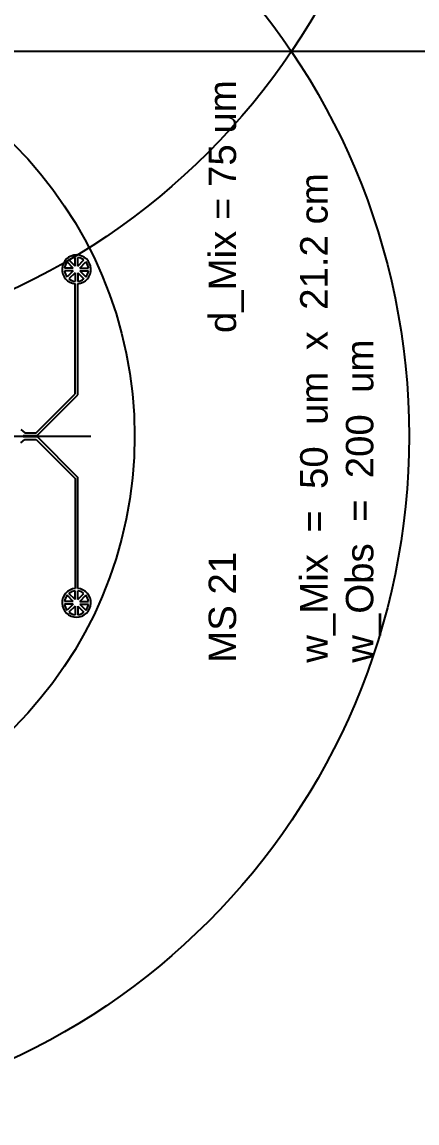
# Model space of a CAD drawing. Header units: millimetres. Extents: x 45556 to 173556, y 25313 to 153313.
# Drawn here: x 137952 to 152348, y 50313 to 90384 of the extents above; entities that cross this region are included whole.
import ezdxf

# ---------------------------------------------------------------- set-up
doc = ezdxf.new("R2010")
doc.units = ezdxf.units.MM
doc.layers.add('CLEAR', color=140, linetype='Continuous')
doc.layers.add('MASK', color=20, linetype='Continuous')
doc.styles.get("Standard").update_dxf_attribs({"font": 'arial.ttf'})

msp = doc.modelspace()

# ---------------------------------------------------------------- linework, layer by layer
for p, q in [((173056, 89313), (46056, 89313)), ((113650, 75313), (140463, 75313))]:
    msp.add_line(p, q)
for centre, radius in [((127056, 103313), 25000), ((127056, 103313), 15000), ((127056, 75313), 25000), ((127056, 75313), 15000)]:
    msp.add_circle(centre, radius)
at = {"layer": 'CLEAR'}
for p, q in [((139888, 76857), (139888, 80857)), ((139988, 76816), (139988, 80857)), ((138463, 75433), (139888, 76857)), ((138505, 75333), (139988, 76816)), ((137915, 75553), (138058, 75433)), ((138058, 75433), (138463, 75433)), ((137915, 75073), (138058, 75193)), ((137990, 75333), (137990, 75293)), ((137990, 75333), (138505, 75333)), ((137990, 75293), (138505, 75293)), ((138058, 75193), (138463, 75193)), ((138463, 75193), (139888, 73769)), ((138505, 75293), (139988, 73810)), ((139888, 73769), (139888, 69769)), ((139988, 69769), (139988, 73810))]:
    msp.add_line(p, q, dxfattribs=at)
for centre, start, end in [((139938, 81380), 275.465, 264.535), ((139938, 69246), 95.465, 84.535)]:
    msp.add_arc(centre, 525, start, end, dxfattribs=at)
at = {"layer": 'MASK'}
for p, q in [((139888, 81501), (139888, 81816)), ((139987, 81501), (139987, 81816)), ((139817, 81430), (139501, 81430)), ((139817, 81430), (139594, 81653)), ((139888, 81501), (139664, 81724)), ((139987, 81501), (140211, 81724)), ((140058, 81430), (140281, 81653)), ((140058, 81430), (140374, 81430)), ((139817, 81330), (139501, 81330)), ((139817, 81330), (139594, 81107)), ((139888, 81260), (139664, 81036)), ((139888, 81260), (139888, 80944)), ((139987, 81260), (140211, 81036)), ((139987, 81260), (139987, 80944)), ((140058, 81330), (140281, 81107)), ((140058, 81330), (140374, 81330)), ((139817, 69296), (139594, 69520)), ((139888, 69367), (139664, 69590)), ((139888, 69367), (139888, 69683)), ((139987, 69367), (139987, 69683)), ((139987, 69367), (140211, 69590)), ((140058, 69296), (140281, 69520)), ((139817, 69296), (139501, 69296)), ((139817, 69196), (139501, 69196)), ((139817, 69196), (139594, 68973)), ((139888, 69126), (139664, 68903)), ((139888, 69126), (139888, 68810)), ((139987, 69126), (140211, 68903)), ((139987, 69126), (139987, 68810)), ((140058, 69296), (140374, 69296)), ((140058, 69196), (140281, 68973)), ((140058, 69196), (140374, 69196))]:
    msp.add_line(p, q, dxfattribs=at)
for centre, start, end in [((139938, 81380), 96.5242, 128.4758), ((139938, 81380), 51.5242, 83.4758), ((139938, 81380), 141.5242, 173.4758), ((139938, 81380), 6.5242, 38.4758), ((139938, 81380), 186.5242, 218.4758), ((139938, 81380), 231.5242, 263.4758), ((139938, 81380), 276.5242, 308.4758), ((139938, 81380), 321.5242, 353.4758), ((139938, 69246), 141.5242, 173.4758), ((139938, 69246), 96.5242, 128.4758), ((139938, 69246), 51.5242, 83.4758), ((139938, 69246), 6.5242, 38.4758), ((139938, 69246), 186.5242, 218.4758), ((139938, 69246), 321.5242, 353.4758), ((139938, 69246), 231.5242, 263.4758), ((139938, 69246), 276.5242, 308.4758)]:
    msp.add_arc(centre, 439, start, end, dxfattribs=at)

# ---------------------------------------------------------------- texts
at = {"layer": 'CLEAR', "insert": (144755, 67063), "char_height": 1000, "attachment_point": 1, "rotation": 90}
msp.add_mtext_dynamic_manual_height_columns('MS 21^I^Id_Mix = 75 um\\P\\Pw_Mix  =  50  um  x  21.2 cm\\Pw_Obs  =  200  um', width=21316.86, gutter_width=12.5, heights=[6747], dxfattribs=at)

doc.saveas('drawing.dxf')
